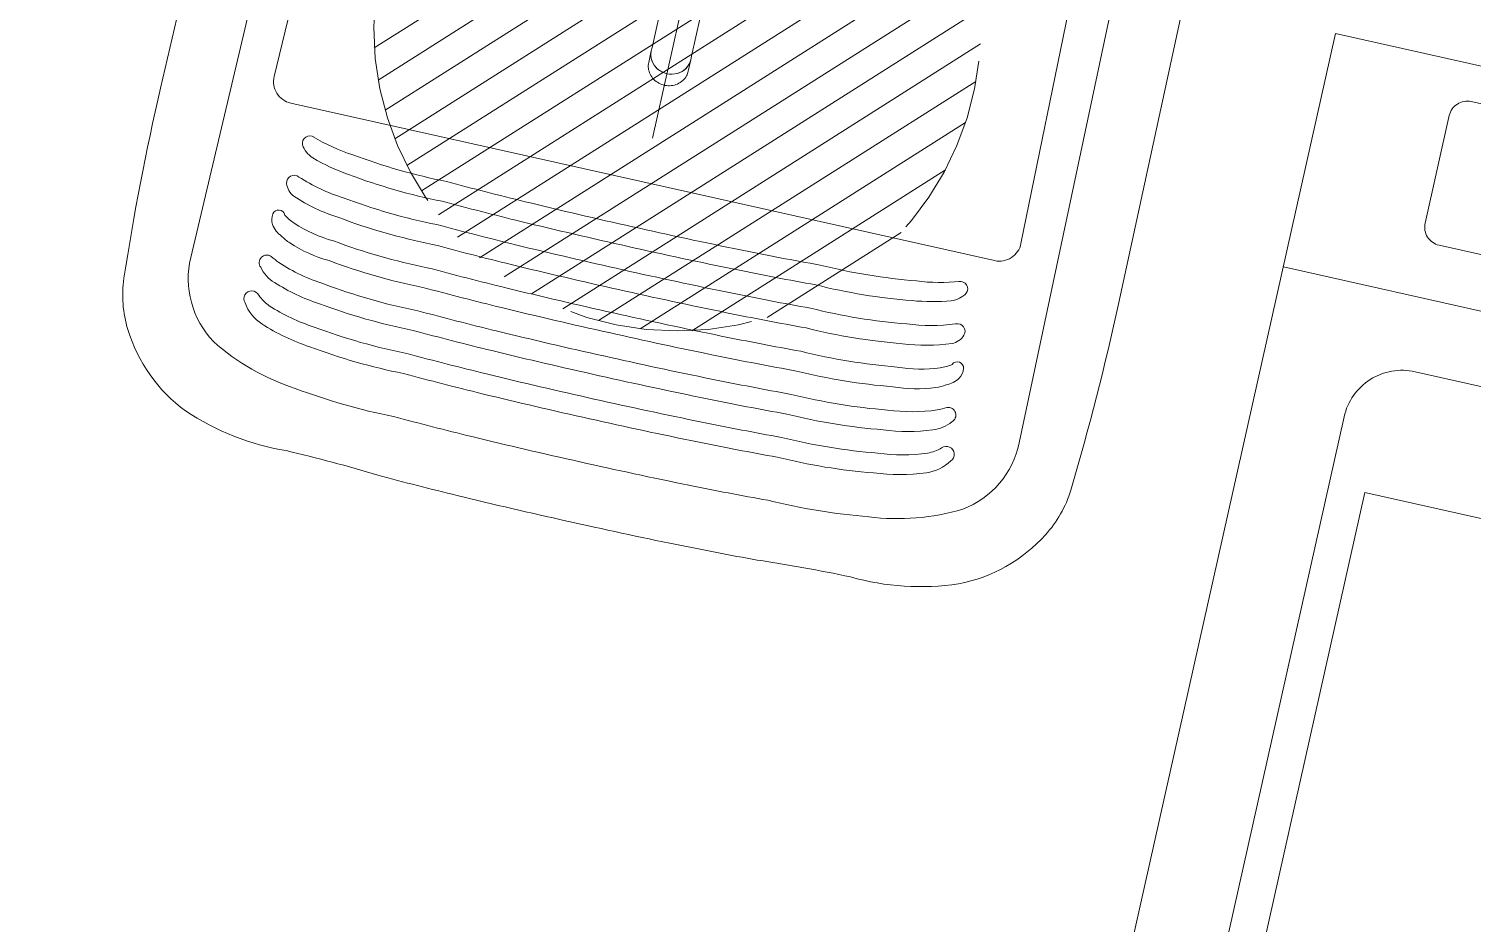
# Model space of a CAD drawing. Header units: millimetres. Extents: x 2471 to 2909, y 1327 to 1568.
# Drawn here: x 2636.69 to 2637.475, y 1501.167 to 1501.653 of the extents above; entities that cross this region are included whole.
import ezdxf
from ezdxf.xclip import XClip

# ---------------------------------------------------------------- set-up
doc = ezdxf.new("R2010")
doc.units = ezdxf.units.MM
doc.header["$XCLIPFRAME"] = 2
doc.set_wipeout_variables(frame=1)
for name, pattern in [('ACAD_ISO07W100', [3, 0, -3]), ('DASHDOT', [1, 0.5, -0.25, 0, -0.25]), ('HIDDEN2', [0.1875, 0.125, -0.0625])]:
    doc.linetypes.add(name, pattern=pattern)
doc.layers.get('0').update_dxf_attribs({"color": 251, "lineweight": 9})
for name, color, linetype, lineweight in [('A-ESTRUCTURA-HATCH', 251, 'Continuous', 13), ('A-HATCH', 251, 'Continuous', 13), ('A_30_Equipamiento', 251, 'Continuous', 13)]:
    doc.layers.add(name, color=color, linetype=linetype, lineweight=lineweight)

# ---------------------------------------------------------------- blocks, each defined once
blk = doc.blocks.new('EST P1')
at = {"layer": 'A-ESTRUCTURA-HATCH'}
h = blk.add_hatch(dxfattribs=at)
h.set_pattern_fill('ANSI31', color=256, scale=0.02, angle=-1.27e-14)
h.set_pattern_definition([(44.99999999999999, (-226392.077087921, -8188203.059610654), (-0.04490128060534576, 0.04490128060534578), [])])
h.paths.add_polyline_path([(-3.609998156578513, 5.049997552298009), (-3.610000176762696, 4.849997552111745), (-44.785000133008, 4.84999814722687), (-44.78500010908465, -0.1500023566186428), (-46.9899987593235, -0.1500020446255803), (-46.98999930798891, -11.15000239294022), (-3.609999100328423, -11.15005090925843), (-3.609999100328423, -11.40005090925843), (-47.23999938514316, -11.40005881432444), (-47.23999953552266, 0.1499976431950927), (-45.03499953550636, 0.1499976431950927), (-45.0350001337647, 5.049998153932393)])
h.paths.add_polyline_path([(5.875668717722874, 4.849997540004551), (5.875668724213028, 5.04999746195972), (35.53000006324146, 5.049996703863144), (35.53000006324146, 4.849997698329389)])
h.paths.add_polyline_path([(47.9150172030495, 5.049996227957308), (35.58000069746049, 5.049997348338366), (35.58000069746049, 4.849997348152101), (47.9150167714979, 4.849997607059777)])
h.paths.add_polyline_path([(51.86500159354182, 4.849997512064874), (53.37567124809721, 4.84999814722687), (53.37566821934888, 5.049995731562376), (51.86500180143048, 5.049995731562376)])
edge = h.paths.add_edge_path()
edge.add_arc((63.30066905260901, -0.1500025354325771), 9.699999993899837, 359.9999991583288, 539.9999991583288)
edge.add_line((53.60066905870917, -0.1500023929402232), (53.80066905872081, -0.1500023929402232))
edge.add_arc((63.30066905263811, -0.1500025345012546), 9.4999999939173, 0.904707007975901, 179.9999991462264, ccw=False)
edge.add_line((72.79948476422578, -2.6654452085495e-06), (70.35068066572421, 2.236943691968918e-05))
edge.add_line((70.35068066572421, 2.236943691968918e-05), (70.35067913253442, -0.1499448418617249))
edge.add_line((70.35067913253442, -0.1499448418617249), (73.00066904650885, -0.150002677924931))
edge = h.paths.add_edge_path()
edge.add_arc((63.30071679371758, -0.1499939998611808), 3.299962339182982, 0.0008535084975947384, 49.99468487219946)
edge.add_line((65.42212619486963, 2.377727027982473), (65.4221670004481, -0.1499835988506675))
edge.add_line((65.4221670004481, -0.1499835988506675), (65.27216700115241, -0.1499896282330155))
edge.add_line((65.27216700115241, -0.1499896282330155), (65.27206754402141, 2.496426238678396))
edge.add_arc((63.30066965197329, -0.1500051133334637), 3.300001295406272, 53.31658296793058, 179.9999577317531)
edge.add_line((60.00066835692269, -0.1500026788562536), (59.80066835691105, -0.1500026788562536))
edge.add_arc((63.30067374499049, -0.1500072199851274), 3.50000538808239, 2.4573619850427235, 179.9999256608235, ccw=False)
edge.add_line((66.79746054686257, 5.869567394256592e-05), (69.45068066581734, 3.157090395689011e-05))
edge.add_line((69.45068066581734, 3.157090395689011e-05), (69.45067913254024, -0.1499448418617249))
edge.add_line((69.45067913254024, -0.1499448418617249), (66.60067913253442, -0.1499448418617249))
h.paths.add_polyline_path([(-3.559999100340065, -11.15003591403365), (35.53000069747213, -11.15003591403365), (35.53000069747213, -11.40006590355188), (-3.559999100340065, -11.40006590355188)])
h.paths.add_polyline_path([(35.58000069746049, -11.1500659417361), (71.88000514594023, -11.1501255556941), (71.88000514594023, -11.40006201900542), (35.58000069746049, -11.40000240504742)])
blk = doc.blocks.new('A$C47ad906b')
at = {"linetype": 'ACAD_ISO07W100'}
blk.add_blockref('EST P1', (27.08587306272238, 53.63165718247183), dxfattribs=at)
blk = doc.blocks.new('MEZCLADORA-P')
at = {"color": 251, "linetype": 'DASHDOT', "ltscale": 0.07}
blk.add_line((1.4210854715202e-14, 0.2633371119676724), (1.4210854715202e-14, -0.2869144214564017), dxfattribs=at)
at = {"color": 7}
for p, q in [((-0.01099999999995305, -0.1513988725512263), (-0.01099999999995305, -0.1884862267338576)), ((0.01100000000003831, -0.188486226733886), (0.01100000000003831, -0.1513988725512547)), ((-0.01099999999995305, -0.1884862267338576), (-0.01099999999995305, -0.1904999999999291)), ((-0.01099999999995305, -0.1968683120879859), (-0.01099999999995305, -0.1904999999999291)), ((0.01100000000003831, -0.188486226733886), (0.01100000000003831, -0.1904999999999575)), ((0.01100000000003831, -0.1968683120880144), (0.01100000000003831, -0.1904999999999575))]:
    blk.add_line(p, q, dxfattribs=at)
for major_axis, ratio, start_param, end_param in [((-0.011, -2.637297887444768e-27), 0.9271838545666756, 1.8e-15, 3.141592653589794), ((0.011, 2.637297887444768e-27), 0.9271838545666758, 3.141592653589794, 6.283185307179588)]:
    blk.add_ellipse((1.4210854715202e-14, -0.1904999999999291), major_axis=major_axis, ratio=ratio, start_param=start_param, end_param=end_param, dxfattribs=at)
blk.add_open_spline([(0.01100000000003831, -0.1968683120880144), (0.01100000000003831, -0.197956941385911), (0.01081303660217259, -0.199045285345079), (0.01008481754628576, -0.2011136407702736), (0.009542629208752373, -0.2020928322293685), (0.008156364379502179, -0.2038477148248603), (0.007310280512982104, -0.204621517970736), (0.005397845152529612, -0.205886058359539), (0.004330136234514725, -0.2063744326927974), (0.002081126033559144, -0.2070145650667712), (0.0008995937448190716, -0.2071645983800465), (-0.001456112820548583, -0.2071091320123344), (-0.002629964578531485, -0.2069031141341213), (-0.004848379117831314, -0.2061543966918009), (-0.005892884525096065, -0.2056124163103732), (-0.007742970154808404, -0.2042473704241559), (-0.008549496251958999, -0.2034259679633408), (-0.00983992982348525, -0.2015891832211594), (-0.01032604298158901, -0.200575682290264), (-0.01087471131317841, -0.1986531887468175), (-0.01099999999995305, -0.1977608037723257), (-0.01099999999995305, -0.1968683120879859)], degree=3, knots=[4.328416544945937, 4.328416544945937, 4.328416544945937, 4.328416544945937, 4.643949888775591, 4.643949888775591, 4.960575365673045, 4.960575365673045, 5.279716695310582, 5.279716695310582, 5.601363207131955, 5.601363207131955, 5.924602090784617, 5.924602090784617, 6.248310929086099, 6.248310929086099, 6.571371459500066, 6.571371459500066, 6.892655167553731, 6.892655167553731, 7.211325286536955, 7.211325286536955, 7.470009198535731, 7.470009198535731, 7.470009198535731, 7.470009198535731], dxfattribs=at)
blk = doc.blocks.new('LAV-AMAZ-LAV_01')
blk.add_wipeout([(0.2600349327876784, -4.75175454539567e-14), (0.26217778807118425, -0.0004824596035539752), (0.2635580511454741, -0.0014520939927014087), (0.26458106093832234, -0.002918481602837697), (0.2650348099014109, -0.004964945184776526), (0.2668829010651514, -0.2685586561471663), (0.2669366350518709, -0.2805793984870728), (0.26677276570451197, -0.3015710556553405), (0.26632335613314256, -0.32118543369238534), (0.2657568452184477, -0.3368936263142745), (0.26490706286560534, -0.3544292116391053), (0.2637047087934013, -0.37375038378766273), (0.26223513628142814, -0.3835423199367498), (0.2599251067986349, -0.3912025225266219), (0.25595573069853267, -0.3997845641719796), (0.2526249775190242, -0.4053108397202394), (0.24795807917587165, -0.4117648156496078), (0.23841131758056158, -0.4219200032028676), (0.23356669432436497, -0.42597950243540084), (0.2274387567315543, -0.4303208674932079), (0.22175562341520969, -0.43367871750575787), (0.21531401487065488, -0.43681401487066596), (0.20946291079573034, -0.4389189749844106), (0.2006099453139647, -0.44156218415862614), (0.19095066495449364, -0.44374033917295186), (0.18291717828747478, -0.4450152203869127), (0.1695659480777059, -0.4460922750623347), (0.16499368689983654, -0.44616693506708366), (0.1571599435598827, -0.4459476601353587), (0.13139053760059938, -0.4466079379384714), (0.10565456543527395, -0.44807694675909365), (0.08337162769188496, -0.4488870192468592), (0.06108129464435029, -0.44945849500414814), (0.041272736674598035, -0.44976601726177495), (0.003066098162151965, -0.45000151658814497), (-0.03054198137788355, -0.44987972778375923), (-0.061081294534185614, -0.44945849500638235), (-0.08337162769188017, -0.4488870192468592), (-0.105654565424107, -0.448076946759559), (-0.1313905376024122, -0.4466079379384715), (-0.1571599435499856, -0.44594766013480447), (-0.16499368689983113, -0.44616693506708366), (-0.17718447576095073, -0.4456353180326171), (-0.18672231634021952, -0.44447098704933624), (-0.1954683912120672, -0.44281091631816016), (-0.20368766909756122, -0.44071521288021664), (-0.21040580875806977, -0.43859949268043424), (-0.21531401487246832, -0.43681401487066596), (-0.22298772402061354, -0.43300047378856543), (-0.23104884762735062, -0.42786190128903334), (-0.23841131758237508, -0.42192000320286754), (-0.24498360708268208, -0.41529750796307985), (-0.25085242421652476, -0.40791387666943224), (-0.25557543781815606, -0.40045584814091306), (-0.25931733625159387, -0.39276636735652404), (-0.26115638073736513, -0.38756448612171385), (-0.2626794521955803, -0.38147384018668423), (-0.26370473545234113, -0.37374999999937897), (-0.26473096780689714, -0.3575638315920766), (-0.265535757141343, -0.34194119861246075), (-0.26608484787493936, -0.3284322534815879), (-0.266323356134956, -0.32118543369238595), (-0.2666548478544479, -0.308105770231275), (-0.2669024802758457, -0.2901631174521751), (-0.26688290106812645, -0.2685586562770723), (-0.2664911995555244, -0.21269017029104886), (-0.2659588554852208, -0.13676180066607446), (-0.2650348099032278, -0.004964945185254921), (-0.2646898139295839, -0.003174600987590037), (-0.26355805114546854, -0.0014520939927014087), (-0.2620916114426276, -0.00044258045492617804), (-0.2600349327876729, -5.218048215738236e-14)])
for p, q in [((-0.2650348099032271, -0.0049649451847813), (-0.2668829010672198, -0.2685586561473201)), ((0.2650348099014082, -0.004964945184724456), (0.2668829010654008, -0.268558656147377)), ((-0.2271407617263321, -0.04685755736585406), (-0.2307957701086707, -0.3547499999993988)), ((-0.208011860240731, -0.248774838573695), (-0.2042209755236115, -0.04677483857352627)), ((0.208011860240731, -0.2487748385737518), (0.2042209755218352, -0.04677483857346942)), ((0.2271407617263321, -0.04685755736579722), (0.2307957701086707, -0.3547499999994557)), ((0, -0.2609999999993988), (-0.1960139728307695, -0.2609999999993988)), ((0, -0.2609999999993988), (0.1960139728289505, -0.2609999999994557))]:
    blk.add_line(p, q)
at = {"color": 7}
for points in [[(-5.638796383777844e-05, -0.2860000278904522, -0.0049235515411519), (-0.05996979725196638, -0.2854693153610697, -0.0054431989836466), (-0.1040541543624443, -0.2840939867262477, -0.0412721379987797), (-0.1569916890074694, -0.2810113420352991, -0.0597734659378476), (-0.1802292364917832, -0.2761645255802705, -0.3711704278845604)], [(5.63879640083087e-05, -0.2860000278903954, 0.0049235515411519), (0.05996979725213691, -0.2854693153611265, 0.0054431989836466), (0.1040541543626148, -0.2840939867263046, 0.0412721379987797), (0.1569916890076399, -0.2810113420352991, 0.0597734659378476), (0.1802292364919538, -0.2761645255803273, 0.3711704278845604)], [(-5.638796383777844e-05, -0.2970000278908742, -0.0049235515411519), (-0.05996979725196638, -0.2964693153614917, -0.0054431989836466), (-0.1040541543624158, -0.2950939867257603, -0.0412721379987797), (-0.1569916890074694, -0.2920113420348116, -0.045554055692892), (-0.1778318711912164, -0.2874693323754514)], [(5.63879640083087e-05, -0.2970000278908174, 0.0049235515411519), (0.05996979725213691, -0.2964693153615485, 0.0054431989836466), (0.1040541543626432, -0.2950939867258171, 0.0412721379987797), (0.1569916890076399, -0.2920113420348116, 0.045554055692892), (0.1778318711913869, -0.2874693323753945)], [(-5.638796383777844e-05, -0.3100000278907942, -0.0049235515411519), (-0.05996979725193796, -0.3094693153614116, -0.0054431989836466), (-0.1040541543624443, -0.3080939867256802, -0.0412721379987797), (-0.1569916890074694, -0.3050113420347316, -0.0669025016349239), (-0.1828977512977019, -0.2992228704668491, -0.0040212204102582)], [(5.63879640083087e-05, -0.3100000278907373, 0.0049235515411519), (0.05996979725216534, -0.3094693153614685, 0.0054431989836466), (0.1040541543626148, -0.3080939867257371, 0.0412721379987797), (0.1569916890076399, -0.3050113420347316, 0.0669025016349239), (0.1828977512978724, -0.2992228704667923, 0.0040212204102582)], [(-5.638796383777844e-05, -0.3210000278912162, -0.0049235515411519), (-0.05996979725196638, -0.3204693153609242, -0.0054431989836466), (-0.1040541543624158, -0.3190939867261022, -0.0412721379987797), (-0.156991689007441, -0.3160113420351536, -0.068069055061766), (-0.1833315872699188, -0.3100616709432416, -0.1585457835226661)], [(5.63879640083087e-05, -0.3210000278911593, 0.0049235515411519), (0.05996979725213691, -0.320469315360981, 0.0054431989836466), (0.1040541543626432, -0.3190939867261591, 0.0412721379987797), (0.1569916890076684, -0.3160113420351536, 0.068069055061766), (0.1833315872700894, -0.3100616709432984, 0.1585457835226661)], [(-5.638796383777844e-05, -0.3340000278911361, -0.0049235515411519), (-0.05996979725196638, -0.3334693153608441, -0.0054431989836466), (-0.1040541543624443, -0.3320939867260222, -0.0412721379987797), (-0.1569916890074694, -0.3290113420350735, -0.0787113504338257), (-0.1799356209284326, -0.3242936632811961, -0.0627313312029101), (-0.1858576011617288, -0.321111317293628, -0.3711704278845604)], [(5.63879640083087e-05, -0.3340000278910793, 0.0049235515411519), (0.05996979725213691, -0.333469315360901, 0.0054431989836466), (0.1040541543626148, -0.332093986726079, 0.0412721379987797), (0.1569916890076399, -0.3290113420350735, 0.0787113504338257), (0.1799356209286032, -0.324293663281253, 0.0627313312029101), (0.1858576011619562, -0.3211113172935711, 0.3711704278845604)], [(-5.638796380935673e-05, -0.3450000278906487, -0.0049235515411519), (-0.05996979725196638, -0.3444693153612661, -0.0054431989836466), (-0.1040541543624443, -0.3430939867264442, -0.0412721379987797), (-0.156991689007441, -0.3400113420354955, -0.0787113504338257), (-0.1799356209284326, -0.3352936632816181, -0.0541563083421781), (-0.1850994623036115, -0.3326314455750889, -0.3711704278845604)], [(5.638796403673041e-05, -0.3450000278905918, 0.0049235515411519), (0.05996979725213691, -0.344469315361323, 0.0054431989836466), (0.1040541543626148, -0.343093986726501, 0.0412721379987797), (0.1569916890076684, -0.3400113420354955, 0.0787113504338257), (0.1799356209286032, -0.335293663281675, 0.0541563083421781), (0.1850994623019631, -0.3326314455751458, 0.3711704278845604)], [(-5.638796383777844e-05, -0.3580000278905686, -0.0049235515411519), (-0.05996979725196638, -0.3574693153611861, -0.0054431989836466), (-0.1040541543624443, -0.3560939867263642, -0.0412721379987797), (-0.1569916890074694, -0.3530113420354155, -0.0681736432493759), (-0.1833704431518584, -0.3470471213283872, -0.0126858767641943), (-0.1881535104038505, -0.3446608038837269)], [(5.63879640083087e-05, -0.3580000278905118, 0.0049235515411519), (0.05996979725213691, -0.3574693153612429, 0.0054431989836466), (0.1040541543626148, -0.356093986726421, 0.0412721379987797), (0.1569916890076399, -0.3530113420354155, 0.0681736432493759), (0.1833704431520289, -0.3470471213284441, 0.0126858767641943), (0.1881535104040211, -0.3446608038836985)], [(-5.638796383777844e-05, -0.3690000278909906, -0.0049235515411519), (-0.05996979725196638, -0.3684693153616081, -0.0054431989836466), (-0.1040541543624443, -0.3670939867258767, -0.0412721379987797), (-0.1569916890074694, -0.364011342034928, -0.0681736432493759), (-0.1833704431518584, -0.3580471213278997, -0.1575456919499931), (-0.1924882740276246, -0.3516832480343624, -0.3757833102916115)], [(5.63879640083087e-05, -0.3690000278909338, 0.0049235515411519), (0.05996979725213691, -0.3684693153616649, 0.0054431989836466), (0.1040541543626148, -0.3670939867259335, 0.0412721379987797), (0.1569916890076399, -0.364011342034928, 0.0681736432493759), (0.1833704431520289, -0.3580471213279566, 0.1575456919499931), (0.1924882740259761, -0.3516832480343055, 0.3757833102916115)], [(-5.638796383777844e-05, -0.3820000278909106, -0.0049235515411519), (-0.05996979725196638, -0.3814693153615281, -0.0054431989836466), (-0.1040541543624443, -0.3800939867257966, -0.0412721379987797), (-0.1569916890074694, -0.377011342034848, -0.0681736432493759), (-0.1833704431518299, -0.3710471213287292, -0.0888479887804153), (-0.1902175991671129, -0.3667010342821868, -0.3711704278845604)], [(5.63879640083087e-05, -0.3820000278908537, 0.0049235515411519), (0.05996979725213691, -0.3814693153615849, 0.0054431989836466), (0.1040541543626148, -0.3800939867258535, 0.0412721379987797), (0.1569916890076399, -0.377011342034848, 0.0681736432493759), (0.1833704431520573, -0.371047121328786, 0.0888479887804153), (0.1902175991673118, -0.3667010342822437, 0.3711704278845604)], [(-5.638796383777844e-05, -0.3930000278913326, -0.0049235515411519), (-0.05996979725193796, -0.3924693153610406, -0.0054431989836466), (-0.1040541543624443, -0.3910939867262186, -0.0412721379987797), (-0.1569916890074694, -0.38801134203527, -0.0645116210851877), (-0.1851025601080494, -0.3816162676010322, -0.1576034049459792), (-0.1965556188241919, -0.3724272983452011)], [(5.63879640083087e-05, -0.3930000278912757, 0.0049235515411519), (0.05996979725216534, -0.3924693153610974, 0.0054431989836466), (0.1040541543626148, -0.3910939867262755, 0.0412721379987797), (0.1569916890076399, -0.38801134203527, 0.0645116210851877), (0.1851025601082199, -0.3816162676009753, 0.1576034049459792), (0.1965556188243625, -0.3724272983452579)]]:
    blk.add_lwpolyline(points, format="xyb", dxfattribs=at)
for points in [[(-3.264566285565706e-05, -0.4170000161473695, -0.0049251119562989), (-0.06043782137558651, -0.4164647590294521, -0.0053497753770085), (-0.104279167793635, -0.4151056216213078, -0.0402298958658134), (-0.1597327210073729, -0.4118620441147982, -0.104909825135948), (-0.2087471107496697, -0.3966596236393798, -0.2539451508362864), (-0.2307957701085854, -0.3547499999992851, -0.2539451508362864)], [(3.264566302618732e-05, -0.4170000161473126, 0.0049251119562989), (0.06043782137575704, -0.4164647590293953, 0.0053497753770085), (0.1042791677938055, -0.415105621621251, 0.0402298958658134), (0.1597327210075434, -0.4118620441147414, 0.104909825135948), (0.2087471107498402, -0.3966596236394366, 0.2539451508362864), (0.230795770108756, -0.354749999999342, 0.2539451508362864)], [(-0.06108129464510625, -0.4494584950041371, 0.0049272132361423), (8.526512829121202e-14, -0.4499999999995907, 0.0049272132361423), (0.0610812946434578, -0.449458495004194, 0.0049272132361423)]]:
    blk.add_lwpolyline(points, format="xyb")
for centre, radius, start, end in [((-0.1960139728306842, -0.2489999999995689), 0.012, 178.9248702894029, 270), ((0.1960139728290358, -0.2489999999996257), 0.012, 270, 1.075129710597121), ((1.077660542318057, -0.2805793984869638), 1.344597177371658, 179.4877670509212, 183.9733561200252), ((-1.077660542319705, -0.2805793984869069), 1.344597177371658, 356.0266438799748, 0.5122329490788111), ((-0.2016033795115675, -0.3694364690143743), 0.06225098360050282, 183.9733561200252, 209.8872888799835), ((0.201603379511738, -0.3694364690143175), 0.06225098360050282, 330.1127111200165, 356.0266438799748), ((-0.1812278857395313, -0.3585976043566461), 0.0853209884666803, 209.3798457817763, 246.4527864212733), ((0.1812278857379397, -0.358597604356703), 0.0853209884666803, 293.5472135787267, 330.6201542182237), ((-0.1649936868997486, -0.3061244419994296), 0.1400424930675449, 248.941445518129, 273.2067041158859), ((0.1649936868999191, -0.3061244419993727), 0.1400424930675449, 266.7932958841141, 291.0585544818703), ((-0.1653006849263932, -1.266861510440151), 0.82095421388375, 85.83352561139698, 89.43183461529854), ((0.1653006849247447, -1.266861510440094), 0.82095421388375, 90.56816538470149, 94.16647438860386), ((-0.01884655183488348, 1.632903239813686), 2.082789996166924, 267.6112935367995, 268.8380785450235), ((0.01884655183499717, 1.632903239813629), 2.082789996166924, 271.1619214549765, 272.3887064632005)]:
    blk.add_arc(centre, radius, start, end)
for centre, radius, start, end in [((-0.1812098230165304, -0.2800650762335408), 0.004021920602231, 67.21520092002338, 203.9492222081778), ((-0.1727651288219079, -0.2740812252429805), 0.0143147927269089, 212.1453516951415, 249.2708020285628), ((0.1727651288220784, -0.2740812252430374), 0.0143147927269089, 290.7291979714364, 327.8546483048584), ((0.181209823014882, -0.2800650762335977), 0.004021920602231, 336.0507777918222, 112.7847990799766), ((-0.1847868611620527, -0.3028503814118721), 0.004089935419713, 62.49071531889842, 198.7220255939081), ((-0.1791718559324238, -0.300947400868381), 0.0100186468049905, 198.7220255939081, 245.4681559167644), ((0.1847868611622232, -0.302850381411929), 0.004089935419713, 341.2779744060919, 117.5092846811009), ((0.1791718559307753, -0.3009474008684379), 0.0100186468049905, 294.5318440832356, 341.2779744060919), ((-0.1890039897624831, -0.3224900213333513), 0.003435198110582701, 23.66236898452646, 170.8883717568487), ((0.1890039897626536, -0.3224900213334081), 0.003435198110582701, 9.111628243151301, 156.3376310154736), ((-0.1843243269503603, -0.3232405560136158), 0.0081746649951016, 170.888371756852, 211.7759654212783), ((-0.1806922541217091, -0.3209906842092209), 0.0124471205154226, 211.7759654212819, 249.2632656816353), ((0.1806922541201175, -0.3209906842091641), 0.0124471205154226, 290.736734318364, 328.2240345787177), ((0.1843243269505308, -0.3232405560136726), 0.0081746649951016, 328.2240345787217, 9.111628243147956), ((-0.1897729133214909, -0.3485102784140963), 0.0041762327483975, 67.18440784055767, 229.4437836763925), ((0.1897729133216615, -0.3485102784141532), 0.0041762327483975, 310.5562163236075, 112.8155921594423), ((-0.1934974949998889, -0.3694414339923355), 0.0042740504505921, 39.87923737333212, 224.3150275355023), ((0.1934974950000594, -0.3694414339922787), 0.0042740504505921, 315.6849724644977, 140.1207626266679)]:
    blk.add_arc(centre, radius, start, end, dxfattribs=at)
blk.add_blockref('MEZCLADORA-P', (8.526512829121202e-14, 1.13686837721616e-13))
blk = doc.blocks.new('LAV-SEC')
blk.add_wipeout([(-0.3499999999999091, 0), (-0.3499999999999091, -0.7300000000000182), (0.34999999999988096, -0.7300000000000182), (0.34999999999988096, 0)])
blk.add_line((0.3499999999999091, -0.1299999999999102), (-0.3499999999999091, -0.1299999999999102))
blk.add_lwpolyline([(0.3499999999999091, 0), (-0.3499999999999091, 0), (-0.3499999999999091, -0.7300000000000182), (0.3499999999999091, -0.7300000000000182)], close=True)
at = {"color": 251}
for points in [[(0.2699999999999818, -0.01999999999998181), (-0.2699999999999818, -0.02000000000001023, 0.414213562373095), (-0.2799999999999727, -0.03000000000000114), (-0.2799999999999727, -0.09000000000003183, 0.414213562373095), (-0.2699999999999818, -0.1000000000000227), (0.2699999999999818, -0.1000000000000227, 0.414213562373095), (0.2799999999999727, -0.09000000000000341), (0.2799999999999727, -0.03000000000000114, 0.414213562373095)], [(0.2799999999999727, -0.2400000000000091), (-0.2799999999999727, -0.2400000000000091), (-0.2799999999999727, -0.6400000000000148, 0.414213562373095), (-0.2599999999999909, -0.660000000000025), (0.2599999999999909, -0.660000000000025, 0.414213562373095), (0.2799999999999727, -0.6400000000000148)]]:
    blk.add_lwpolyline(points, format="xyb", close=True, dxfattribs=at)
blk.add_lwpolyline([(-0.2999999999999545, -0.6676923076924481, 0.414213562373095), (-0.2676923076921867, -0.6999999999999886), (0.2676923076921867, -0.7000000000001876, 0.414213562373095), (0.2999999999999545, -0.6676923076924197), (0.2999999999999545, -0.2023076923075848, 0.414213562373095), (0.2676923076921867, -0.169999999999817), (-0.2676923076921867, -0.169999999999817, 0.414213562373095), (-0.2999999999999545, -0.2023076923073575)], format="xyb", close=True)
blk = doc.blocks.new('TERMA')
at = {"layer": 'A-HATCH', "linetype": 'HIDDEN2', "ltscale": 0.3}
h = blk.add_hatch(dxfattribs=at)
h.set_pattern_fill('ANSI31', color=8, scale=0.005)
h.set_pattern_definition([(45, (-212.0335130828409, -158.4786317759404), (-0.01122532015133644, 0.01122532015133644), [])])
edge = h.paths.add_edge_path()
edge.add_arc((-0.1749999999999829, 0), 0.165, 0, 360)
at = {"color": 8, "linetype": 'Continuous', "ltscale": 0.3}
blk.add_line((0, 0.04500000000001592), (0, -0.04500000000001592), dxfattribs=at)
for points in [[(-0.01775814806481435, 0.05000000000001137), (-0.004999999999995453, 0.05000000000001137), (-0.004999999999995453, 0.07500000000001705), (0, 0.07500000000001705), (0, 0.04500000000001592), (-0.01625492133609896, 0.04500000000001592)], [(-0.01775814806481435, -0.05000000000001137), (-0.004999999999995453, -0.05000000000001137), (-0.004999999999995453, -0.07500000000001705), (0, -0.07500000000001705), (0, -0.04500000000001592), (-0.01625492133609896, -0.04500000000001592)]]:
    blk.add_lwpolyline(points, close=True, dxfattribs=at)
at = {"color": 8, "linetype": 'HIDDEN2', "ltscale": 0.3}
blk.add_circle((-0.1749999999999829, 0), 0.165, dxfattribs=at)
blk = doc.blocks.new('TF_P1')
at = {"layer": 'A_30_Equipamiento', "color": 8, "xscale": -1, "rotation": 90}
blk.add_blockref('LAV-SEC', (10.60000147505528, 10.49996335564256, 2.484561842751236e-06), dxfattribs=at)
at = {"layer": 'A_30_Equipamiento', "color": 8, "extrusion": (4.491096387644326e-08, 3.602332973937556e-08, -0.9999999999999984), "zscale": -1, "rotation": 269.9998471134332}
blk.add_blockref('LAV-AMAZ-LAV_01', (-10.50000196279916, 9.79996335580687, 8.312839814460166e-07), dxfattribs=at)
at = {"color": 8, "xscale": -1}
blk.add_blockref('TERMA', (10.5000002176198, 9.799962656545347, 2.47271452831193e-06), dxfattribs=at)

msp = doc.modelspace()

# ---------------------------------------------------------------- block references
at = {"linetype": 'ACAD_ISO07W100'}
ref = msp.add_blockref('A$C47ad906b', (2601.728454235148, 1500.834873529901, -2.304718188154694e-09), dxfattribs=dict(at, rotation=257.382711444673))
XClip(ref).set_block_clipping_path([(-32.77710999548435, 2.2226421867962927), (98.96615245100111, 2.2311685525346547), (98.96582661475986, 7.231224972754717), (99.7946497676894, 7.231278989929706), (100.08608320448548, 13.481463528471068), (100.176612354815, 17.314981514588), (100.32678451668471, 20.530439506517723), (97.17119621951133, 20.67732101166621), (93.53380543459207, 23.280716648325324), (85.41223580669612, 23.279833930078894), (85.41217793151736, 21.808750877389684), (84.86857534665614, 21.459551773732528), (84.2744105560705, 21.01401810324751), (83.7236675163731, 20.53151851356961), (83.22179840318859, 20.020823718979955), (82.91194829251617, 19.664258553879336), (82.69026670884341, 19.38575214636512), (82.420844219625, 19.017134400783107), (81.52532524056733, 21.681570396991447), (-19.037432584911585, 21.6816708042752), (-22.95227990951389, 17.248210166580975), (-26.321719695813954, 13.732875738991424), (-31.40991248935461, 12.208078899187967), (-35.66280288435519, 13.13839321071282)])

# ---------------------------------------------------------------- next in the draw order: block references
at = {"color": 251, "rotation": 257.381886132596}
msp.add_blockref('TF_P1', (2629.811355779085, 1514.211794774798, -2.447181723795563e-06), dxfattribs=at)

doc.saveas('drawing.dxf')
